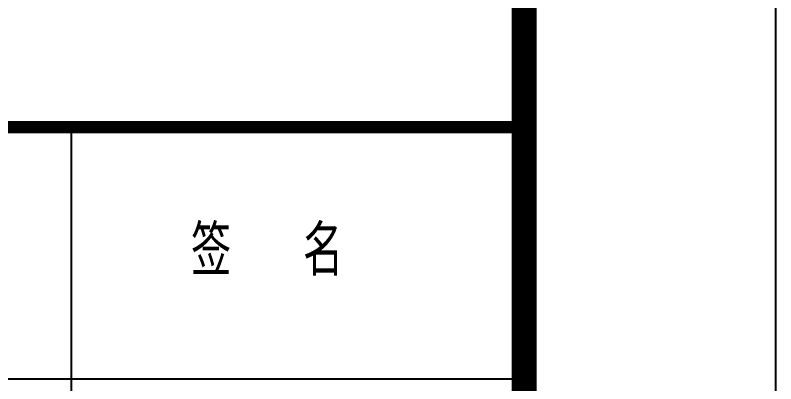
# Model space of a CAD drawing. Extents: x 1751103 to 2598738, y -609732 to 659428.
# Drawn here: x 2159666 to 2162690, y 140425 to 141890 of the extents above; entities that cross this region are included whole.
import ezdxf

# ---------------------------------------------------------------- set-up
doc = ezdxf.new("R2010")
doc.units = 0
doc.header["$LTSCALE"] = 1000
doc.header["$MEASUREMENT"] = 0
for name, color, linetype in [('PUB_TEXT', 7, 'CONTINUOUS'), ('PUB_TITLE', 4, 'CONTINUOUS'), ('TEL_TITLE', 7, 'CONTINUOUS')]:
    doc.layers.add(name, color=color, linetype=linetype)
doc.styles.add('TQ', font='txt.shx', dxfattribs={"width": 0.8, "bigfont": 'hztxt.shx'})

msp = doc.modelspace()

# ---------------------------------------------------------------- linework, layer by layer
at = {"layer": 'PUB_TITLE', "color": 4}
for p, q in [((2159889.5, 134445), (2159889.5, 141445)), ((2156189.5, 140445), (2161689.5, 140445))]:
    msp.add_line(p, q, dxfattribs=at)
at = {"layer": 'PUB_TITLE', "color": 4, "const_width": 50}
msp.add_lwpolyline([(2156189.5, 141445), (2161689.5, 141445)], dxfattribs=at)
at = {"layer": 'TEL_TITLE', "color": 4}
msp.add_lwpolyline([(2088389.5, 117180.9), (2162689.5, 117180.9), (2162689.5, 159180.9), (2088389.5, 159180.9)], close=True, dxfattribs=at)
at = {"layer": 'TEL_TITLE', "color": 4, "const_width": 100}
msp.add_lwpolyline([(2090889.5, 118180.9), (2161689.5, 118180.9), (2161689.5, 158180.9), (2090889.5, 158180.9)], close=True, dxfattribs=at)

# ---------------------------------------------------------------- texts
at = {"layer": 'PUB_TEXT', "color": 2, "insert": (2160364.6, 141054.6), "char_height": 200, "width": 1679.83, "attachment_point": 1, "style": 'TQ'}
msp.add_mtext('签  名', dxfattribs=at)

doc.saveas('drawing.dxf')
